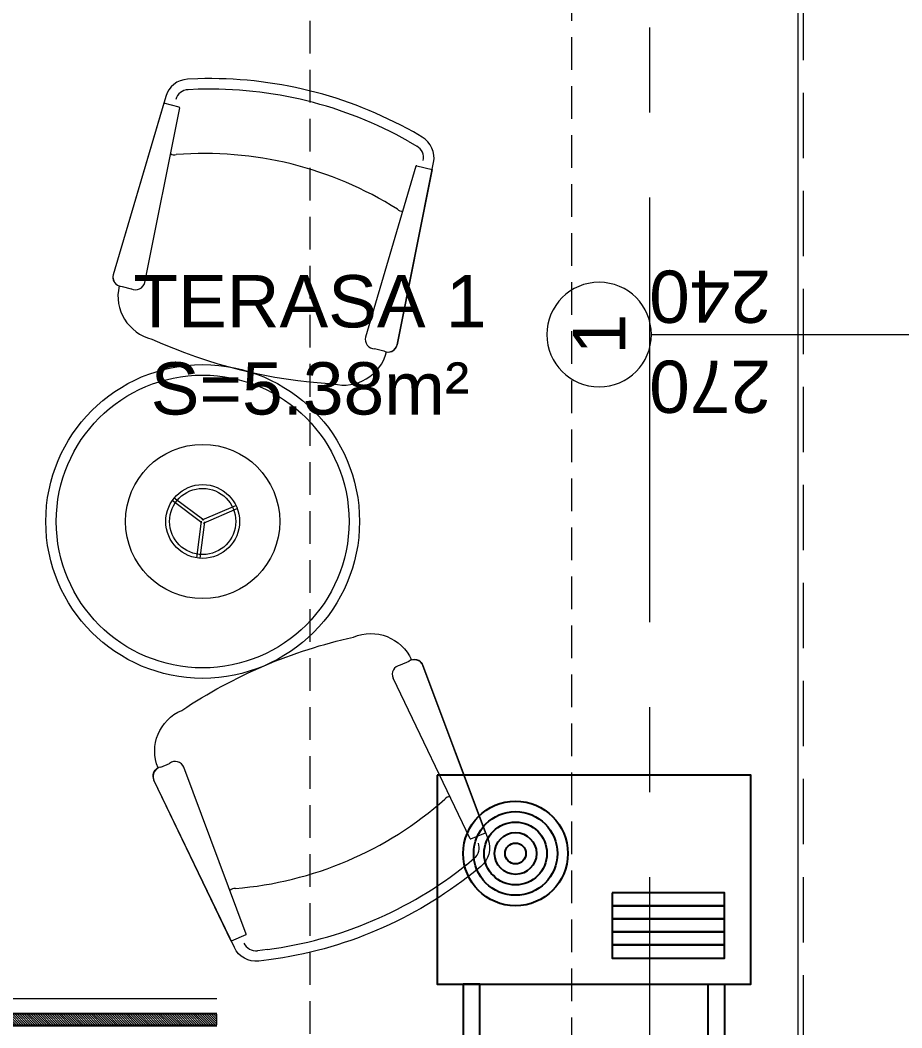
# Model space of a CAD drawing. Header units: feet. Extents: x 92587 to 97987, y -55119 to -48334.
# Drawn here: x 94558.7 to 94727.3, y -54050 to -53857.2 of the extents above; entities that cross this region are included whole.
import ezdxf

# ---------------------------------------------------------------- set-up
doc = ezdxf.new("R2010")
doc.units = ezdxf.units.FT
doc.header["$LTSCALE"] = 50
doc.header["$MEASUREMENT"] = 0
doc.linetypes.add('AXES', pattern=[2, 1.25, -0.25, 0.25, -0.25])
doc.linetypes.add('CACHE', pattern=[0.375, 0.25, -0.125])
doc.layers.get('0').update_dxf_attribs({"color": 8})
for name, color, linetype in [('AXES', 10, 'AXES'), ('COTE 50ème', 1, 'Continuous'), ('klima', 195, 'Continuous')]:
    doc.layers.add(name, color=color, linetype=linetype)
for name, color, linetype, lineweight in [('BETON CACHE', 4, 'CACHE', 5), ('MACONNERIE COUPE', 7, 'Continuous', 30), ('mobilimi', 8, 'Continuous', 9), ('WINDOWS', 21, 'Continuous', 5)]:
    doc.layers.add(name, color=color, linetype=linetype, lineweight=lineweight)
doc.layers.add('DEMOL', color=7, linetype='Continuous', lineweight=60, true_color=0xa87e00)
doc.layers.add('HYPALON', color=7, linetype='Continuous', true_color=0xffaa00)
doc.styles.add('GENERATED_STYLE_1', font='arial.ttf')
doc.styles.add('RS_TEXT_1.50', font='arial.ttf', dxfattribs={"height": 12.5})
doc.styles.add('RS_TXT_50', font='arial.ttf', dxfattribs={"height": 12.5})
doc.dimstyles.new('RS_50CM_LINEAIRE', dxfattribs={"dimscale": 5, "dimtxt": 12.5, "dimasz": 1.5, "dimexe": 1, "dimexo": 2.5, "dimgap": 1, "dimtad": 1, "dimdec": 1, "dimrnd": 0.5, "dimdsep": 46, "dimtxsty": 'RS_TXT_50', "dimblk1": 'ARCHTICK', "dimblk2": 'ARCHTICK', "dimsah": 1, "dimcen": 2.5, "dimdle": 1, "dimclrt": 4, "dimadec": 0, "dimazin": 2, "dimtfac": 1, "dimtdec": 1, "dimtix": 1, "dimtmove": 2, "dimatfit": 3, "dimfxl": 1, "dimtolj": 1, "dimtzin": 0, "dimarcsym": 0})

# ---------------------------------------------------------------- blocks, each defined once
blk = doc.blocks.new('A$C1cd8c289')
at = {"layer": 'AXES', "lineweight": 5, "ltscale": 1.3}
blk.add_line((-30, -4150), (-30, -1058.41), dxfattribs=at)
blk = doc.blocks.new('DRITARE POS 1')
at = {"layer": 'WINDOWS', "color": 165, "linetype": 'CACHE'}
blk.add_line((-32.9, -270), (-32.9, 0), dxfattribs=at)
at = {"layer": 'WINDOWS', "color": 165}
blk.add_line((-61.99, -135), (34.01, -135), dxfattribs=at)
blk.add_lwpolyline([(-9.9, 0), (-9.9, -270), (-33.9, -270), (-33.9, 0)], close=True, dxfattribs=at)
blk.add_lwpolyline([(-71.99, -125, 1), (-71.99, -145, 1)], format="xyb", close=True, dxfattribs=at)
at = {"layer": 'WINDOWS', "color": 165, "char_height": 10, "attachment_point": 7, "style": 'GENERATED_STYLE_1'}
for s, insert, rotation in [('\\A1;\\pt0;240{\\H0.66x;\\S^  ;}', (-39.11, -119.83), 180), ('\\A1;\\pt0;1', (-66.99, -138.81), 90), ('\\A1;\\pt0;270', (-39.11, -139.83), 180)]:
    blk.add_mtext(s, dxfattribs=dict(at, insert=insert, rotation=rotation))
blk = doc.blocks.new('_ArchTick')
at = {"color": 0, "linetype": 'ByBlock', "const_width": 0.15}
blk.add_lwpolyline([(-0.5, -0.5), (0.5, 0.5)], dxfattribs=at)
blk = doc.blocks.new('*D1749')
at = {"layer": 'COTE 50ème', "color": 0, "lineweight": -2, "ltscale": 0.5, "transparency": 16777216}
for p, q in [((94444.11, -54052.36), (94444.11, -54044.86)), ((94711.61, -54052.36), (94439.11, -54052.36)), ((94444.11, -54072.36), (94444.11, -54052.36)), ((94501.61, -54072.36), (94439.11, -54072.36)), ((94444.11, -54072.36), (94444.11, -54079.86))]:
    blk.add_line(p, q, dxfattribs=at)
at = {"layer": 'Defpoints', "color": 0, "ltscale": 0.5, "transparency": 16777216}
for p in [(94444.11, -54052.36), (94724.11, -54052.36), (94514.11, -54072.36)]:
    blk.add_point(p, dxfattribs=at)
at = {"layer": 'COTE 50ème', "color": 0, "lineweight": -2, "ltscale": 0.5, "transparency": 16777216, "xscale": 7.5, "yscale": 7.5, "zscale": 7.5}
for p, rotation in [((94444.11, -54052.36), 270), ((94444.11, -54072.36), 90)]:
    blk.add_blockref('_ArchTick', p, dxfattribs=dict(at, rotation=rotation))
at = {"layer": 'COTE 50ème', "color": 4, "lineweight": 5, "ltscale": 0.5, "transparency": 16777216, "insert": (94432.73, -54062.36), "char_height": 12.5, "attachment_point": 5, "rotation": 90, "style": 'RS_TXT_50'}
blk.add_mtext('\\A1;20', dxfattribs=at)
blk = doc.blocks.new('*D1750')
at = {"layer": 'COTE 50ème', "color": 0, "lineweight": -2, "ltscale": 0.5, "transparency": 16777216}
for p, q in [((94444.11, -54057.36), (94444.11, -53777.36)), ((94711.61, -53782.36), (94439.11, -53782.36)), ((94711.61, -54052.36), (94439.11, -54052.36))]:
    blk.add_line(p, q, dxfattribs=at)
at = {"layer": 'Defpoints', "color": 0, "ltscale": 0.5, "transparency": 16777216}
for p in [(94444.11, -53782.36), (94724.11, -53782.36), (94724.11, -54052.36)]:
    blk.add_point(p, dxfattribs=at)
at = {"layer": 'COTE 50ème', "color": 0, "lineweight": -2, "ltscale": 0.5, "transparency": 16777216, "xscale": 7.5, "yscale": 7.5, "zscale": 7.5}
for p, rotation in [((94444.11, -53782.36), 90), ((94444.11, -54052.36), 270)]:
    blk.add_blockref('_ArchTick', p, dxfattribs=dict(at, rotation=rotation))
at = {"layer": 'COTE 50ème', "color": 4, "lineweight": 5, "ltscale": 0.5, "transparency": 16777216, "char_height": 12.5, "attachment_point": 5, "rotation": 90, "style": 'RS_TXT_50'}
for s, insert in [('\\A1;270', (94432.73, -53917.36)), ('\\A1;240', (94455.49, -53917.36))]:
    blk.add_mtext(s, dxfattribs=dict(at, insert=insert))
blk = doc.blocks.new('*D1774')
at = {"layer": 'COTE 50ème', "color": 0, "lineweight": -2, "ltscale": 0.5, "transparency": 16777216}
for p, q in [((94364.11, -54127.36), (94364.11, -52117.36)), ((94501.61, -52122.36), (94359.11, -52122.36)), ((94601.61, -54122.36), (94359.11, -54122.36))]:
    blk.add_line(p, q, dxfattribs=at)
at = {"layer": 'Defpoints', "color": 0, "ltscale": 0.5, "transparency": 16777216}
for p in [(94364.11, -52122.36), (94514.11, -52122.36), (94614.11, -54122.36)]:
    blk.add_point(p, dxfattribs=at)
at = {"layer": 'COTE 50ème', "color": 0, "lineweight": -2, "ltscale": 0.5, "transparency": 16777216, "xscale": 7.5, "yscale": 7.5, "zscale": 7.5}
for p, rotation in [((94364.11, -52122.36), 90), ((94364.11, -54122.36), 270)]:
    blk.add_blockref('_ArchTick', p, dxfattribs=dict(at, rotation=rotation))
at = {"layer": 'COTE 50ème', "color": 4, "lineweight": 5, "ltscale": 0.5, "transparency": 16777216, "insert": (94352.73, -53122.36), "char_height": 12.5, "attachment_point": 5, "rotation": 90, "style": 'RS_TXT_50'}
blk.add_mtext('\\A1;2000', dxfattribs=at)
blk = doc.blocks.new('*D1776')
at = {"layer": 'COTE 50ème', "color": 0, "lineweight": -2, "ltscale": 0.5, "transparency": 16777216}
for p, q in [((94324.11, -52052.36), (94324.11, -54192.36)), ((94601.61, -52057.36), (94319.11, -52057.36)), ((94711.61, -54187.36), (94319.11, -54187.36))]:
    blk.add_line(p, q, dxfattribs=at)
at = {"layer": 'Defpoints', "color": 0, "ltscale": 0.5, "transparency": 16777216}
for p in [(94614.11, -52057.36), (94324.11, -54187.36), (94724.11, -54187.36)]:
    blk.add_point(p, dxfattribs=at)
at = {"layer": 'COTE 50ème', "color": 0, "lineweight": -2, "ltscale": 0.5, "transparency": 16777216, "xscale": 7.5, "yscale": 7.5, "zscale": 7.5}
for p, rotation in [((94324.11, -52057.36), 90), ((94324.11, -54187.36), 270)]:
    blk.add_blockref('_ArchTick', p, dxfattribs=dict(at, rotation=rotation))
at = {"layer": 'COTE 50ème', "color": 4, "lineweight": 5, "ltscale": 0.5, "transparency": 16777216, "insert": (94312.72, -53122.36), "char_height": 12.5, "attachment_point": 5, "rotation": 90, "style": 'RS_TXT_50'}
blk.add_mtext('\\A1;2130', dxfattribs=at)

msp = doc.modelspace()

# ---------------------------------------------------------------- hatches: boundary and pattern name
at = {"layer": 'WINDOWS'}
h = msp.add_hatch(dxfattribs=at)
h.set_pattern_fill('ANSI31', color=140, scale=2.5, angle=450)
h.set_pattern_definition([(135, (95325.01916, -52616.90362), (-0.22097087, -0.22097087), [])])
h.paths.add_polyline_path([(94596.26, -54049.36), (94596.26, -54047.36), (94524.11, -54047.36), (94524.11, -53792.36), (94614.11, -53792.36), (94614.11, -53790.36), (94522.11, -53790.36), (94522.11, -54049.36)])

# ---------------------------------------------------------------- linework, layer by layer
at = {"layer": 'BETON CACHE', "lineweight": 5, "ltscale": 0.5}
for points in [[(94614.11, -54122.36), (96814.11, -54122.36), (96814.11, -52057.36), (94614.11, -52057.36)], [(94664.11, -54072.36), (96764.11, -54072.36), (96764.11, -52107.36), (94664.11, -52107.36)]]:
    msp.add_lwpolyline(points, close=True, dxfattribs=at)
at = {"layer": 'HYPALON', "lineweight": 5, "ltscale": 0.5}
for points in [[(94614.11, -53790.16), (94521.91, -53790.16), (94521.91, -54049.56), (94596.26, -54049.56)], [(94614.11, -53792.56), (94524.31, -53792.56), (94524.31, -54047.16), (94596.26, -54047.16)], [(94614.11, -53795.36), (94527.11, -53795.36), (94527.11, -54044.36), (94596.26, -54044.36)]]:
    msp.add_lwpolyline(points, dxfattribs=at)
at = {"layer": 'klima', "linetype": 'Continuous', "lineweight": 25}
for points in [[(94638.43, -54001.61), (94638.43, -54041.61), (94698.43, -54041.61), (94698.43, -54001.61)], [(94671.92, -54024.11), (94671.92, -54026.61), (94693.43, -54026.61), (94693.43, -54024.11)], [(94671.92, -54026.61), (94671.92, -54029.11), (94693.43, -54029.11), (94693.43, -54026.61)], [(94671.92, -54029.11), (94671.92, -54031.61), (94693.43, -54031.61), (94693.43, -54029.11)], [(94671.92, -54031.61), (94671.92, -54034.11), (94693.43, -54034.11), (94693.43, -54031.61)], [(94671.92, -54034.11), (94671.92, -54036.61), (94693.43, -54036.61), (94693.43, -54034.11)], [(94643.43, -54041.61), (94643.43, -54051.61), (94646.59, -54051.61), (94646.59, -54041.61)], [(94693.43, -54041.61), (94693.43, -54051.61), (94690.26, -54051.61), (94690.26, -54041.61)]]:
    msp.add_lwpolyline(points, close=True, dxfattribs=at)
for radius in [10, 8, 6, 4, 2]:
    msp.add_circle((94653.43, -54016.61), radius, dxfattribs=at)
at = {"layer": 'mobilimi'}
for p, q in [((94592.75, -53870.43), (94590.79, -53870.52)), ((94586.12, -53873.12), (94576.47, -53905.92)), ((94589.17, -53873.99), (94582.48, -53907.4)), ((94589.09, -53873.86), (94586.12, -53873.12)), ((94632.87, -53880.34), (94634.56, -53881.32)), ((94634.38, -53885.15), (94624.76, -53917.83)), ((94637.48, -53885.8), (94630.77, -53919.32)), ((94634.52, -53885.07), (94637.48, -53885.8)), ((94578.18, -53908.15), (94579.93, -53908.58)), ((94628.22, -53920.5), (94626.47, -53920.06)), ((94593.4, -53953.36), (94587.76, -53949.12)), ((94593.77, -53952.86), (94588.14, -53948.62)), ((94593.46, -53952.82), (94599.95, -53950.05)), ((94593.71, -53953.4), (94600.2, -53950.63)), ((94593.27, -53953.07), (94592.42, -53960.07)), ((94593.9, -53953.15), (94593.05, -53960.15)), ((94633, -53979.87), (94631.35, -53980.58)), ((94647.71, -54012.64), (94635.71, -53980.63)), ((94644.75, -54013.78), (94630.01, -53983.06)), ((94585.59, -54000.08), (94587.25, -53999.37)), ((94601.92, -54032.04), (94589.96, -54000.13)), ((94599.04, -54033.38), (94584.26, -54002.56)), ((94644.9, -54013.84), (94647.71, -54012.64)), ((94644.03, -54018.77), (94645.54, -54017.53)), ((94601.85, -54032.18), (94599.04, -54033.38)), ((94606.01, -54034.97), (94604.07, -54035.2))]:
    msp.add_line(p, q, dxfattribs=at)
for points in [[(94628.77, -53920.69, 0.399393), (94630.77, -53919.32), (94637.75, -53884.45, 0.320293), (94635.57, -53879.59), (94633.88, -53878.61, 0.136318), (94592.66, -53868.43), (94590.7, -53868.52, 0.320293), (94586.51, -53871.81), (94576.47, -53905.92, 0.399393), (94577.6, -53908.06, 0.412368), (94583.87, -53918.21, 0.093652), (94618.5, -53926.76, 0.412368)], [(94633.52, -53979.6, -0.399393), (94635.71, -53980.63), (94648.19, -54013.93, -0.320293), (94646.81, -54019.07), (94645.31, -54020.31, -0.136318), (94606.24, -54036.96), (94604.3, -54037.19, -0.320293), (94599.64, -54034.62), (94584.26, -54002.56, -0.399393), (94585.04, -54000.26, -0.412368), (94589.59, -53989.24, -0.093652), (94622.41, -53975.25, -0.412368)]]:
    msp.add_lwpolyline(points, format="xyb", close=True, dxfattribs=at)
for radius in [30, 28, 14.75, 7.06, 6.33]:
    msp.add_circle((94593.58, -53953.11), radius, dxfattribs=at)
for centre, radius, start, end in [((94594.96, -53947.72), 77.32, 60.6106, 91.661), ((94590.91, -53873.1), 2.58, 92.5557, 163.5954), ((94589.06, -53873.97), 0.115, 348.6762, 76.1358), ((94633.26, -53883.55), 2.58, 348.6762, 59.7159), ((94588.14, -53882.01), 1, 224.5624, 292.4552), ((94594, -53951.66), 68.94, 57.717, 94.5545), ((94634.49, -53885.18), 0.115, 76.1358, 163.5954), ((94631.59, -53892.74), 1, 219.8163, 287.7091), ((94578.16, -53906.39), 1.76, 164.3066, 270.6511), ((94580.77, -53907.03), 1.76, 241.6204, 347.9649), ((94626.45, -53918.31), 1.76, 164.3066, 270.6511), ((94629.05, -53918.95), 1.76, 241.6204, 347.9649), ((94634.08, -53981.27), 1.76, 21.2541, 127.5986), ((94631.61, -53982.32), 1.76, 98.5679, 204.9124), ((94588.32, -54000.77), 1.76, 21.2541, 127.5986), ((94585.85, -54001.82), 1.76, 98.5679, 204.9124), ((94594.23, -53954.59), 68.94, 274.6645, 311.502), ((94640.78, -54006.74), 1, 81.5099, 149.4028), ((94644.85, -54013.73), 0.115, 205.6237, 293.0833), ((94643.9, -54015.53), 2.58, 309.5032, 20.5429), ((94595.81, -53958.33), 77.32, 277.5581, 308.6085), ((94599.61, -54024.28), 1, 76.7638, 144.6566), ((94601.81, -54032.08), 0.115, 293.0833, 20.5429), ((94603.77, -54032.64), 2.58, 205.6237, 276.6634)]:
    msp.add_arc(centre, radius, start, end, dxfattribs=at)
at = {"layer": 'WINDOWS', "color": 140}
msp.add_lwpolyline([(94596.26, -54049.36), (94596.26, -54047.36), (94524.11, -54047.36), (94524.11, -53792.36), (94614.11, -53792.36), (94614.11, -53790.36), (94522.11, -53790.36), (94522.11, -54049.36)], close=True, dxfattribs=at)

# ---------------------------------------------------------------- block references
at = {"lineweight": 5}
msp.add_blockref('DRITARE POS 1', (94741.41, -53782.36), dxfattribs=at)
at = {"layer": 'MACONNERIE COUPE', "lineweight": 5, "ltscale": 0.5}
msp.add_blockref('A$C1cd8c289', (94709.11, -50862.36), dxfattribs=at)

# ---------------------------------------------------------------- texts
at = {"layer": 'DEMOL', "lineweight": -2, "insert": (94614.11, -53919.39), "char_height": 10, "width": 93.9293, "attachment_point": 5, "style": 'RS_TEXT_1.50'}
msp.add_mtext('TERASA 1\\PS=5.38m²', dxfattribs=at)

# ---------------------------------------------------------------- dimensions: what is measured, and where the dimension line sits
at = {"layer": 'COTE 50ème', "lineweight": 5, "ltscale": 0.5}
for base, p1, p2, picture, middle in [((94324.11, -54187.36), (94614.11, -52057.36), (94724.11, -54187.36), '*D1776', (94312.72, -53122.36)), ((94364.11, -52122.36), (94614.11, -54122.36), (94514.11, -52122.36), '*D1774', (94352.73, -53122.36)), ((94444.11, -54052.36), (94514.11, -54072.36), (94724.11, -54052.36), '*D1749', (94432.73, -54062.36))]:
    dim = msp.add_linear_dim(base=base, p1=p1, p2=p2, angle=90, dimstyle='RS_50CM_LINEAIRE', dxfattribs=at)
    dim.commit()
    dim.dimension.update_dxf_attribs({"geometry": picture, "text_midpoint": middle})
dim = msp.add_linear_dim(base=(94444.11, -53782.36), p1=(94724.11, -54052.36), p2=(94724.11, -53782.36), angle=90, text='<>\\X240', dimstyle='RS_50CM_LINEAIRE', dxfattribs=at)
dim.commit()
dim.dimension.update_dxf_attribs({"geometry": '*D1750', "text_midpoint": (94444.11, -53917.36)})

doc.saveas('drawing.dxf')
